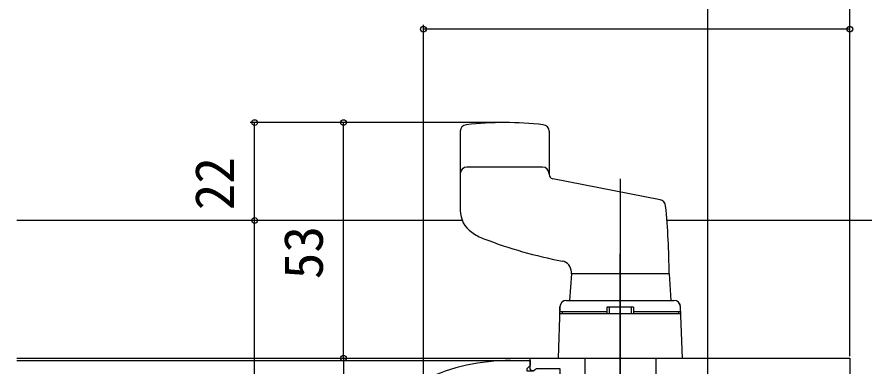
# Model space of a CAD drawing. Units: millimetres, scale not verified. Extents: x -525 to 525, y -783 to 779.
# Drawn here: x 51.5 to 242.2, y -480.5 to -402 of the extents above; entities that cross this region are included whole.
import ezdxf
from ezdxf.enums import TextEntityAlignment as Align

# ---------------------------------------------------------------- set-up
doc = ezdxf.new("R2010")
doc.units = ezdxf.units.MM
doc.header["$LTSCALE"] = 4
for name, color, linetype in [('0-2_YKK_11', 7, 'Continuous'), ('0-4_YKK_12', 2, 'Continuous'), ('0-5_YKK_13', 4, 'Continuous'), ('0-7_YKK_D', 6, 'Continuous')]:
    doc.layers.add(name, color=color, linetype=linetype)
doc.styles.add('ＭＳ ゴシック', font='')
doc.styles.get('ＭＳ ゴシック').set_extended_font_data('MS Gothic')

msp = doc.modelspace()

# ---------------------------------------------------------------- linework, layer by layer
at = {"layer": '0-2_YKK_11'}
for points in [[(162.635, -479.2), (167.003, -479.2), (167.003, -480.3), (166.565, -480.796), (166.303, -481.094), (166.303, -481.5), (167.703, -481.5), (168.103, -481.3)], [(167.003, -478.698), (239.003, -478.698), (239.003, -490.564), (239.08, -490.698), (235.662, -493.603), (235.144, -492.993), (237.863, -490.682)], [(168.176, -484.913), (173.803, -485.905), (173.803, -481.098), (168.446, -481.098), (167.767, -481.522), (167.303, -481.556), (167.003, -481.098), (167.003, -480.198), (167.003, -478.698)]]:
    msp.add_lwpolyline(points, dxfattribs=at)
msp.add_arc((162.635, -525.2), 46, 90.00001, 114.86598, dxfattribs=at)
at = {"layer": '0-4_YKK_12'}
for p, q in [((151.744, -447.7), (51.5, -447.7)), ((263.949, -447.7), (197.824, -447.7)), ((187.305, -578.075), (187.305, -455.251)), ((187.305, -477.386), (187.305, -489.536)), ((51.5, -478.698), (167.503, -478.698)), ((51.5, -479.195), (162.596, -479.2))]:
    msp.add_line(p, q, dxfattribs=at)
at = {"layer": '0-5_YKK_13'}
for p, q in [((151.305, -427.664), (151.305, -445.447)), ((171.305, -427.664), (171.305, -437.379)), ((169.805, -435.703), (152.805, -435.703)), ((196.319, -443.09), (172.113, -438.361)), ((187.305, -438.329), (187.305, -500.703)), ((176.305, -459.703), (176.305, -459.3)), ((198.305, -459.703), (176.305, -459.703)), ((198.305, -459.703), (198.725, -465.703)), ((173.709, -467.15), (173.305, -478.703)), ((173.705, -468.203), (173.742, -467.15)), ((175.208, -465.703), (199.403, -465.703)), ((175.241, -465.703), (199.369, -465.703)), ((190.305, -467.203), (184.305, -467.203)), ((184.305, -467.203), (184.305, -468.703)), ((184.805, -467.203), (184.805, -468.703)), ((189.805, -467.203), (189.805, -468.703)), ((190.305, -467.203), (190.305, -468.703)), ((200.905, -468.203), (200.868, -467.15)), ((201.305, -478.703), (200.902, -467.15)), ((200.956, -468.703), (173.654, -468.703)), ((173.705, -468.203), (184.305, -468.203)), ((174.205, -468.203), (174.205, -468.703)), ((184.305, -468.703), (174.205, -468.703)), ((184.305, -467.703), (184.305, -468.703)), ((190.305, -467.703), (190.305, -468.703)), ((190.305, -468.203), (200.905, -468.203)), ((200.405, -468.703), (190.305, -468.703)), ((200.405, -468.203), (200.405, -468.703)), ((173.305, -478.703), (201.305, -478.703)), ((179.305, -478.698), (179.305, -497.698)), ((195.305, -478.698), (195.305, -497.698))]:
    msp.add_line(p, q, dxfattribs=at)
msp.add_lwpolyline([(198.305, -459.703), (176.305, -459.703), (175.886, -465.703)], dxfattribs=at)
for centre, radius, start, end in [((152.805, -427.664), 1.5, 96.21619, 180), ((161.305, -505.703), 80, 83.78381, 96.21619), ((169.805, -427.664), 1.5, 0, 83.78381), ((152.805, -437.203), 1.5, 90, 180), ((169.805, -437.203), 1.5, 0, 90), ((172.305, -437.379), 1, 180, 258.94541), ((196.031, -444.562), 1.5, 5.85199, 78.94541), ((157.305, -445.447), 6, 180, 235.1501), ((48.305, -459.703), 150, 0, 5.85199), ((161.305, -439.703), 13, 235.1501, 248.87563), ((192.659, -358.549), 100, 248.87563, 259.40044), ((173.805, -459.3), 2.5, 0, 79.40044), ((175.208, -467.203), 1.5, 90, 178), ((175.241, -467.203), 1.5, 90, 178), ((199.369, -467.203), 1.5, 2, 90), ((199.403, -467.203), 1.5, 2, 90)]:
    msp.add_arc(centre, radius, start, end, dxfattribs=at)
at = {"layer": '0-7_YKK_D'}
for p, q in [((207.003, -560.343), (207.003, -217.528)), ((207, -560.4), (207, -305.115)), ((239.003, -478.198), (239.003, -383.7)), ((239.003, -478.198), (239.003, -383.7)), ((143.003, -482.918), (143.003, -403.7)), ((239.003, -478.198), (239.003, -403.7)), ((239.003, -404.7), (143.003, -404.7)), ((162.305, -425.703), (104.003, -425.703)), ((105.003, -447.7), (105.003, -425.703)), ((162.305, -425.703), (124.003, -425.703)), ((125.003, -478.698), (125.003, -425.703)), ((105.003, -562.7), (105.003, -447.7)), ((125.003, -478.698), (125.003, -548.698))]:
    msp.add_line(p, q, dxfattribs=at)
for centre in [(143.003, -404.7), (239.003, -404.7), (105.003, -425.703), (125.003, -425.703), (105.003, -447.7), (105.003, -447.7), (125.003, -478.698), (125.003, -478.698)]:
    msp.add_circle(centre, 0.637, dxfattribs=at)

# ---------------------------------------------------------------- texts
at = {"layer": '0-7_YKK_D', "style": 'ＭＳ ゴシック'}
for s, p in [('22', (103.003, -445.429)), ('53', (123.003, -460.928))]:
    msp.add_text(s, height=8.798, rotation=90, dxfattribs=at).set_placement(p, align=Align.BOTTOM_LEFT)

doc.saveas('drawing.dxf')
